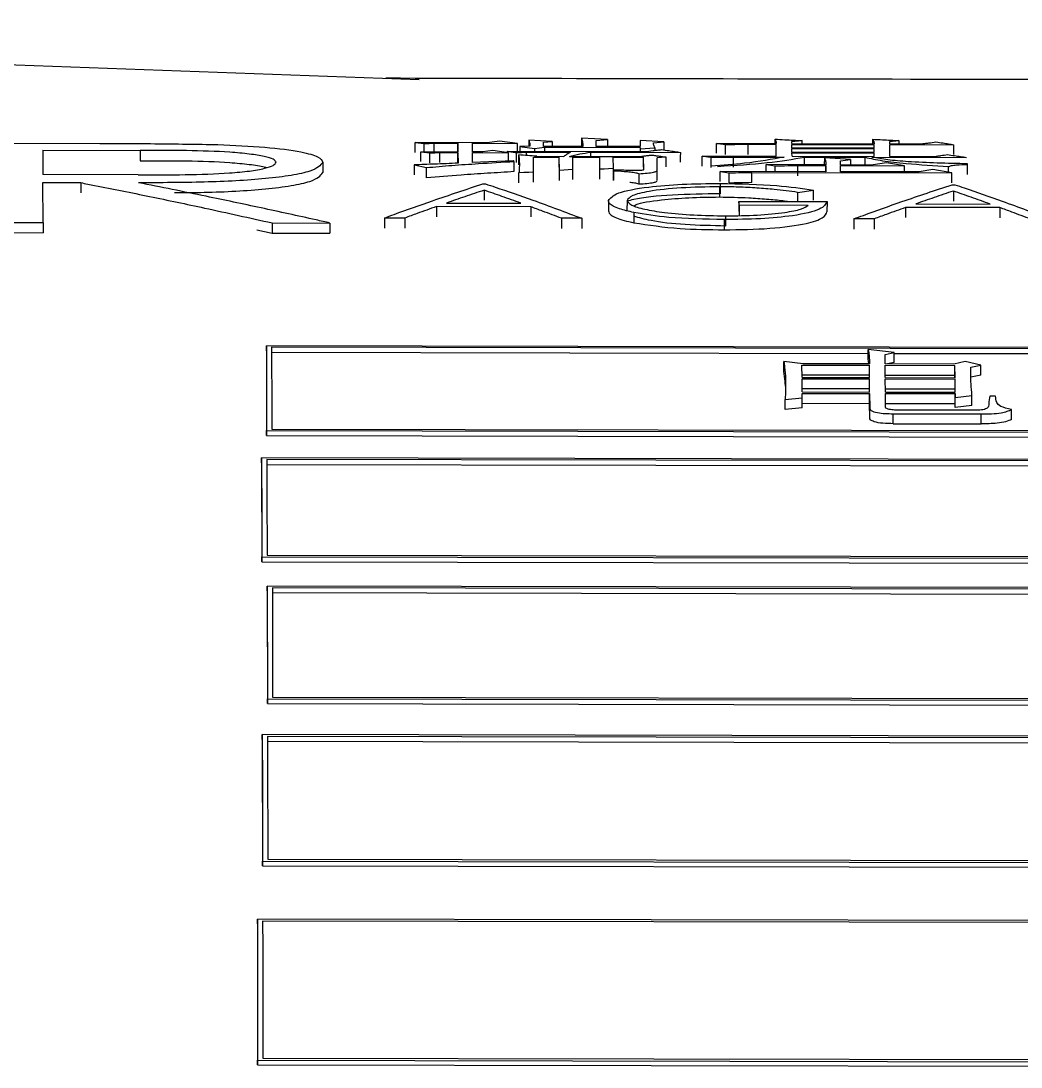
# Model space of a CAD drawing. Header units: millimetres. Extents: x 2462 to 4142, y 835 to 2023.
# Drawn here: x 2899.86 to 2909.48, y 1813.19 to 1823.25 of the extents above; entities that cross this region are included whole.
import ezdxf

# ---------------------------------------------------------------- set-up
doc = ezdxf.new("R2010")
doc.units = ezdxf.units.MM

msp = doc.modelspace()

# ---------------------------------------------------------------- linework, layer by layer
at = {"color": 7, "linetype": 'Continuous', "lineweight": 25}
for p, q in [((2888.374, 1823.248), (2903.689, 1822.685)), ((2899.617, 1822.072), (2900.618, 1822.07)), ((2903.649, 1822.08), (2903.735, 1822.069)), ((2904.341, 1822.078), (2903.649, 1822.08)), ((2903.649, 1821.985), (2903.649, 1822.08)), ((2903.833, 1822.073), (2904.06, 1822.072)), ((2903.833, 1821.991), (2903.833, 1822.073)), ((2904.06, 1822.072), (2904.061, 1821.99)), ((2904.2, 1822.072), (2904.633, 1822.071)), ((2904.201, 1821.99), (2904.2, 1822.072)), ((2904.46, 1822.093), (2904.341, 1822.078)), ((2904.633, 1822.071), (2904.46, 1822.093)), ((2904.968, 1822.089), (2904.741, 1822.103)), ((2904.741, 1822.103), (2904.741, 1822.046)), ((2904.882, 1822.084), (2904.968, 1822.089)), ((2904.882, 1822.042), (2904.882, 1822.084)), ((2904.968, 1822.089), (2904.968, 1822.042)), ((2905.498, 1822.108), (2905.249, 1822.122)), ((2905.249, 1822.122), (2905.249, 1822.041)), ((2905.39, 1822.099), (2905.498, 1822.108)), ((2905.391, 1822.041), (2905.39, 1822.099)), ((2905.812, 1822.1), (2905.813, 1822.04)), ((2906.039, 1822.087), (2905.812, 1822.1)), ((2905.812, 1822.1), (2905.812, 1822.04)), ((2905.942, 1822.077), (2906.039, 1822.087)), ((2907.11, 1822.069), (2907.11, 1822.112)), ((2907.273, 1822.069), (2907.272, 1822.088)), ((2907.37, 1822.069), (2907.37, 1822.098)), ((2908.051, 1822.067), (2908.051, 1822.111)), ((2908.214, 1822.067), (2908.213, 1822.089)), ((2908.3, 1822.098), (2908.3, 1822.067)), ((2900.067, 1822.005), (2901.004, 1822.004)), ((2900.067, 1822.005), (2900.069, 1821.772)), ((2901.004, 1822.004), (2901.004, 1821.905)), ((2903.704, 1821.991), (2903.79, 1821.979)), ((2903.704, 1821.991), (2904.061, 1821.99)), ((2903.704, 1821.896), (2903.704, 1821.991)), ((2903.735, 1821.991), (2903.735, 1822.069)), ((2903.79, 1821.884), (2903.79, 1821.979)), ((2903.887, 1821.888), (2903.888, 1821.983)), ((2903.888, 1821.983), (2904.061, 1821.983)), ((2904.061, 1821.983), (2904.062, 1821.881)), ((2904.299, 1821.99), (2904.201, 1821.99)), ((2904.201, 1821.983), (2904.548, 1821.982)), ((2904.202, 1821.887), (2904.201, 1821.983)), ((2904.396, 1822.002), (2904.299, 1821.99)), ((2904.548, 1821.982), (2904.396, 1822.002)), ((2904.537, 1821.995), (2905.856, 1821.992)), ((2904.537, 1821.984), (2904.537, 1821.995)), ((2904.547, 1821.902), (2904.548, 1821.982)), ((2904.752, 1822.046), (2904.655, 1822.041)), ((2904.655, 1822.041), (2904.655, 1821.995)), ((2904.655, 1822.041), (2904.796, 1822.023)), ((2904.72, 1821.954), (2904.721, 1821.988)), ((2904.721, 1821.988), (2905.142, 1821.987)), ((2904.796, 1822.023), (2904.893, 1822.035)), ((2904.796, 1822.023), (2904.796, 1821.994)), ((2905.261, 1822.041), (2904.882, 1822.042)), ((2904.893, 1822.035), (2904.893, 1821.994)), ((2904.893, 1822.035), (2905.813, 1822.033)), ((2905.337, 1821.986), (2906.203, 1821.985)), ((2905.337, 1821.946), (2905.337, 1821.986)), ((2905.813, 1822.04), (2905.391, 1822.041)), ((2905.813, 1822.033), (2905.813, 1821.993)), ((2905.813, 1822.033), (2905.813, 1822.019)), ((2905.813, 1822.019), (2905.953, 1822.027)), ((2905.813, 1822.019), (2905.813, 1821.993)), ((2905.953, 1822.027), (2905.953, 1822.004)), ((2906.548, 1822.07), (2907.121, 1822.069)), ((2906.548, 1821.976), (2906.548, 1822.07)), ((2906.634, 1821.965), (2906.634, 1822.059)), ((2906.851, 1822.063), (2907.121, 1822.062)), ((2906.851, 1821.964), (2906.851, 1822.063)), ((2907.122, 1821.947), (2907.121, 1822.062)), ((2907.121, 1821.968), (2907.121, 1822.062)), ((2907.273, 1822.069), (2908.062, 1822.067)), ((2907.273, 1822.062), (2908.062, 1822.061)), ((2907.273, 1822.029), (2907.273, 1822.062)), ((2907.273, 1822.029), (2908.063, 1822.028)), ((2907.273, 1822.022), (2908.063, 1822.021)), ((2907.273, 1821.988), (2907.273, 1822.022)), ((2907.273, 1821.988), (2908.063, 1821.987)), ((2907.273, 1821.981), (2908.063, 1821.98)), ((2907.274, 1821.947), (2907.273, 1821.981)), ((2908.063, 1822.028), (2908.062, 1822.061)), ((2908.062, 1822.028), (2908.062, 1822.061)), ((2908.063, 1821.987), (2908.063, 1822.021)), ((2908.063, 1821.987), (2908.063, 1822.021)), ((2908.063, 1821.945), (2908.063, 1821.98)), ((2908.063, 1821.945), (2908.063, 1821.98)), ((2908.214, 1822.067), (2908.517, 1822.066)), ((2908.214, 1822.06), (2908.83, 1822.059)), ((2908.215, 1821.945), (2908.214, 1822.06)), ((2902.76, 1821.889), (2902.76, 1821.79)), ((2904.592, 1821.904), (2904.202, 1821.887)), ((2904.602, 1821.898), (2904.592, 1821.904)), ((2904.602, 1821.803), (2904.602, 1821.898)), ((2904.645, 1821.865), (2904.645, 1821.96)), ((2904.786, 1821.94), (2905.035, 1821.939)), ((2904.787, 1821.796), (2904.786, 1821.94)), ((2904.818, 1821.947), (2905.078, 1821.946)), ((2905.036, 1821.81), (2905.035, 1821.939)), ((2905.035, 1821.844), (2905.035, 1821.939)), ((2905.132, 1821.946), (2905.813, 1821.945)), ((2905.165, 1821.939), (2905.424, 1821.938)), ((2905.166, 1821.819), (2905.165, 1821.939)), ((2905.425, 1821.822), (2905.424, 1821.938)), ((2905.424, 1821.843), (2905.424, 1821.938)), ((2905.554, 1821.938), (2905.846, 1821.938)), ((2905.555, 1821.829), (2905.554, 1821.938)), ((2905.847, 1821.818), (2905.846, 1821.938)), ((2905.846, 1821.842), (2905.846, 1821.938)), ((2905.977, 1821.813), (2905.976, 1821.933)), ((2906.408, 1821.948), (2907.122, 1821.947)), ((2906.408, 1821.853), (2906.408, 1821.948)), ((2906.495, 1821.841), (2906.495, 1821.936)), ((2906.711, 1821.94), (2907.198, 1821.939)), ((2906.711, 1821.842), (2906.711, 1821.94)), ((2907.274, 1821.947), (2908.063, 1821.945)), ((2907.393, 1821.866), (2907.393, 1821.939)), ((2907.393, 1821.939), (2907.977, 1821.938)), ((2907.587, 1821.866), (2907.588, 1821.931)), ((2907.837, 1821.916), (2907.588, 1821.931)), ((2907.739, 1821.904), (2907.837, 1821.916)), ((2907.74, 1821.865), (2907.739, 1821.904)), ((2907.837, 1821.916), (2907.836, 1821.865)), ((2907.977, 1821.865), (2907.977, 1821.938)), ((2908.042, 1821.938), (2908.951, 1821.936)), ((2908.183, 1821.884), (2908.053, 1821.865)), ((2908.356, 1821.856), (2908.183, 1821.884)), ((2908.215, 1821.945), (2908.637, 1821.944)), ((2908.962, 1821.869), (2908.962, 1821.875)), ((2900.984, 1821.769), (2900.069, 1821.772)), ((2903.64, 1821.865), (2903.64, 1821.77)), ((2903.64, 1821.865), (2903.759, 1821.839)), ((2903.759, 1821.74), (2903.759, 1821.839)), ((2904.646, 1821.691), (2904.647, 1821.787)), ((2905.036, 1821.714), (2905.036, 1821.81)), ((2905.425, 1821.726), (2905.425, 1821.822)), ((2905.555, 1821.815), (2905.555, 1821.809)), ((2905.555, 1821.815), (2905.555, 1821.719)), ((2905.555, 1821.713), (2905.555, 1821.809)), ((2905.804, 1821.684), (2905.804, 1821.78)), ((2905.977, 1821.717), (2905.977, 1821.813)), ((2906.583, 1821.705), (2906.583, 1821.801)), ((2906.583, 1821.801), (2906.669, 1821.788)), ((2907.6, 1821.799), (2906.583, 1821.801)), ((2906.669, 1821.692), (2906.669, 1821.788)), ((2906.886, 1821.694), (2906.886, 1821.792)), ((2906.886, 1821.792), (2908.811, 1821.789)), ((2907.026, 1821.867), (2907.112, 1821.854)), ((2907.599, 1821.866), (2907.026, 1821.867)), ((2907.026, 1821.8), (2907.026, 1821.867)), ((2907.112, 1821.8), (2907.112, 1821.854)), ((2907.328, 1821.76), (2907.329, 1821.858)), ((2907.329, 1821.858), (2907.599, 1821.858)), ((2907.599, 1821.858), (2907.6, 1821.799)), ((2907.599, 1821.799), (2907.599, 1821.858)), ((2907.74, 1821.865), (2908.053, 1821.865)), ((2907.74, 1821.858), (2908.356, 1821.856)), ((2907.74, 1821.799), (2907.74, 1821.858)), ((2908.497, 1821.797), (2907.74, 1821.799)), ((2908.356, 1821.797), (2908.356, 1821.856)), ((2908.627, 1821.819), (2908.497, 1821.797)), ((2908.811, 1821.789), (2908.627, 1821.819)), ((2908.962, 1821.773), (2908.962, 1821.869)), ((2900.07, 1821.695), (2900.434, 1821.694)), ((2900.072, 1821.311), (2900.07, 1821.695)), ((2900.434, 1821.694), (2900.434, 1821.597)), ((2904.301, 1821.682), (2904.326, 1821.682)), ((2906.581, 1821.686), (2906.581, 1821.588)), ((2908.813, 1821.674), (2908.839, 1821.674)), ((2904.312, 1821.621), (2904.312, 1821.524)), ((2906.576, 1821.654), (2906.575, 1821.556)), ((2907.327, 1821.6), (2907.481, 1821.623)), ((2907.48, 1821.526), (2907.481, 1821.623)), ((2908.825, 1821.613), (2908.825, 1821.516)), ((2903.951, 1821.498), (2904.665, 1821.497)), ((2905.507, 1821.521), (2905.507, 1821.422)), ((2905.687, 1821.522), (2905.686, 1821.423)), ((2906.764, 1821.48), (2906.763, 1821.514)), ((2906.763, 1821.514), (2907.61, 1821.512)), ((2906.763, 1821.514), (2906.763, 1821.416)), ((2906.764, 1821.48), (2907.43, 1821.479)), ((2906.764, 1821.48), (2906.764, 1821.382)), ((2907.61, 1821.512), (2907.609, 1821.415)), ((2908.464, 1821.49), (2909.178, 1821.488)), ((2903.854, 1821.464), (2903.853, 1821.366)), ((2904.76, 1821.462), (2903.854, 1821.464)), ((2905.753, 1821.407), (2905.753, 1821.309)), ((2906.635, 1821.375), (2906.635, 1821.277)), ((2908.366, 1821.455), (2908.366, 1821.358)), ((2909.273, 1821.454), (2908.366, 1821.455)), ((2899.624, 1821.312), (2900.072, 1821.311)), ((2902.274, 1821.307), (2902.274, 1821.209)), ((2902.274, 1821.307), (2902.829, 1821.306)), ((2903.55, 1821.354), (2903.354, 1821.354)), ((2903.354, 1821.354), (2903.354, 1821.256)), ((2905.057, 1821.351), (2905.057, 1821.253)), ((2905.252, 1821.351), (2905.057, 1821.351)), ((2906.62, 1821.339), (2906.62, 1821.241)), ((2908.063, 1821.346), (2907.867, 1821.346)), ((2907.867, 1821.346), (2907.867, 1821.248)), ((2899.623, 1821.214), (2900.072, 1821.213)), ((2902.127, 1821.241), (2902.274, 1821.209)), ((2902.274, 1821.209), (2902.829, 1821.208)), ((2924.201, 1820.083), (2902.218, 1820.124)), ((2902.218, 1820.075), (2902.221, 1819.263)), ((2924.151, 1820.071), (2902.268, 1820.112)), ((2902.268, 1820.064), (2908.007, 1820.053)), ((2908.256, 1820.061), (2908.007, 1820.089)), ((2908.169, 1820.043), (2908.256, 1820.061)), ((2907.38, 1819.952), (2907.196, 1819.976)), ((2908.17, 1819.951), (2908.169, 1820.043)), ((2908.255, 1819.964), (2908.191, 1819.951)), ((2908.256, 1820.053), (2911.284, 1820.047)), ((2908.938, 1819.976), (2908.829, 1819.95)), ((2909.089, 1819.939), (2908.938, 1819.976)), ((2907.369, 1819.939), (2908.018, 1819.938)), ((2907.37, 1819.822), (2907.369, 1819.939)), ((2908.018, 1819.951), (2907.38, 1819.952)), ((2908.019, 1819.82), (2908.018, 1819.938)), ((2908.829, 1819.95), (2908.17, 1819.951)), ((2908.17, 1819.938), (2908.84, 1819.936)), ((2908.17, 1819.82), (2908.17, 1819.938)), ((2908.841, 1819.819), (2908.84, 1819.936)), ((2908.992, 1819.92), (2909.089, 1819.939)), ((2908.018, 1819.842), (2907.37, 1819.843)), ((2907.37, 1819.822), (2908.019, 1819.82)), ((2907.37, 1819.808), (2908.019, 1819.807)), ((2907.37, 1819.682), (2907.37, 1819.808)), ((2908.018, 1819.82), (2908.018, 1819.842)), ((2908.019, 1819.681), (2908.019, 1819.807)), ((2908.84, 1819.84), (2908.17, 1819.841)), ((2908.17, 1819.82), (2908.841, 1819.819)), ((2908.17, 1819.807), (2908.841, 1819.805)), ((2908.171, 1819.681), (2908.17, 1819.807)), ((2908.84, 1819.819), (2908.84, 1819.84)), ((2908.841, 1819.68), (2908.841, 1819.805)), ((2909.089, 1819.842), (2908.992, 1819.824)), ((2908.019, 1819.711), (2907.37, 1819.712)), ((2907.37, 1819.682), (2908.019, 1819.681)), ((2907.37, 1819.668), (2908.019, 1819.667)), ((2907.37, 1819.627), (2907.37, 1819.668)), ((2908.019, 1819.681), (2908.019, 1819.711)), ((2908.019, 1819.667), (2908.02, 1819.53)), ((2908.841, 1819.709), (2908.17, 1819.71)), ((2908.171, 1819.681), (2908.841, 1819.68)), ((2908.171, 1819.667), (2908.841, 1819.666)), ((2908.171, 1819.538), (2908.171, 1819.667)), ((2908.841, 1819.68), (2908.841, 1819.709)), ((2908.841, 1819.666), (2908.842, 1819.63)), ((2907.208, 1819.608), (2907.37, 1819.627)), ((2907.208, 1819.512), (2907.208, 1819.608)), ((2907.37, 1819.573), (2908.019, 1819.571)), ((2908.02, 1819.434), (2908.019, 1819.571)), ((2908.171, 1819.571), (2908.841, 1819.57)), ((2908.841, 1819.534), (2908.842, 1819.63)), ((2908.841, 1819.534), (2908.841, 1819.57)), ((2908.842, 1819.63), (2909.004, 1819.649)), ((2909.231, 1819.643), (2909.177, 1819.643)), ((2907.37, 1819.531), (2907.208, 1819.512)), ((2908.02, 1819.434), (2908.02, 1819.53)), ((2908.247, 1819.473), (2909.091, 1819.471)), ((2908.247, 1819.377), (2908.247, 1819.473)), ((2909.048, 1819.506), (2908.301, 1819.507)), ((2909.004, 1819.553), (2908.841, 1819.534)), ((2909.091, 1819.376), (2909.091, 1819.471)), ((2909.383, 1819.418), (2909.383, 1819.514)), ((2908.247, 1819.377), (2909.091, 1819.376)), ((2902.221, 1819.263), (2902.221, 1819.311)), ((2902.221, 1819.311), (2924.204, 1819.27)), ((2902.221, 1819.263), (2924.204, 1819.222)), ((2902.271, 1819.324), (2924.154, 1819.284)), ((2924.155, 1819.007), (2902.172, 1819.048)), ((2902.172, 1819), (2902.175, 1818.05)), ((2924.105, 1818.993), (2902.222, 1819.034)), ((2902.222, 1818.986), (2924.105, 1818.946)), ((2902.175, 1818.051), (2902.175, 1818.097)), ((2902.175, 1818.097), (2924.158, 1818.056)), ((2902.175, 1818.05), (2924.158, 1818.009)), ((2902.225, 1818.113), (2924.108, 1818.072)), ((2902.226, 1817.769), (2902.226, 1817.816)), ((2924.209, 1817.775), (2902.226, 1817.816)), ((2902.226, 1817.769), (2902.228, 1816.686)), ((2924.159, 1817.759), (2902.276, 1817.8)), ((2902.276, 1817.753), (2924.159, 1817.712)), ((2902.278, 1816.75), (2924.161, 1816.709)), ((2902.228, 1816.686), (2902.228, 1816.732)), ((2902.228, 1816.732), (2924.211, 1816.691)), ((2902.228, 1816.686), (2924.211, 1816.645)), ((2924.162, 1816.348), (2902.179, 1816.389)), ((2902.179, 1816.343), (2902.181, 1815.128)), ((2924.112, 1816.33), (2902.229, 1816.371)), ((2902.229, 1816.325), (2924.112, 1816.284)), ((2902.181, 1815.128), (2902.182, 1815.173)), ((2902.182, 1815.173), (2924.164, 1815.132)), ((2902.231, 1815.192), (2924.114, 1815.152)), ((2902.181, 1815.128), (2924.164, 1815.087)), ((2914.115, 1814.593), (2902.132, 1814.616)), ((2902.132, 1814.571), (2902.134, 1813.215)), ((2914.065, 1814.573), (2902.182, 1814.595)), ((2902.134, 1813.215), (2902.134, 1813.258)), ((2902.134, 1813.258), (2914.117, 1813.236)), ((2902.184, 1813.28), (2914.067, 1813.258)), ((2902.134, 1813.215), (2914.117, 1813.193))]:
    msp.add_line(p, q, dxfattribs=at)
at = {"color": 7, "linetype": 'Continuous', "lineweight": 25, "flags": 128}
for points in [[(2903.735, 1822.069), (2903.784, 1822.071), (2903.833, 1822.073)], [(2904.06, 1821.99), (2904.06, 1822.029), (2904.06, 1822.072)], [(2904.633, 1821.995), (2904.633, 1822.027), (2904.633, 1822.071)], [(2905.498, 1822.108), (2905.498, 1822.053), (2905.498, 1822.041)], [(2906.039, 1822.087), (2906.039, 1822.032), (2906.039, 1822.009)], [(2903.79, 1821.979), (2903.839, 1821.981), (2903.888, 1821.983)], [(2904.061, 1821.888), (2904.061, 1821.939), (2904.061, 1821.983)], [(2904.623, 1821.983), (2904.672, 1821.985), (2904.721, 1821.988)], [(2904.623, 1821.888), (2904.623, 1821.94), (2904.623, 1821.983)], [(2906.202, 1821.89), (2906.202, 1821.941), (2906.203, 1821.985)], [(2908.83, 1821.965), (2908.83, 1822.016), (2908.83, 1822.059)], [(2906.062, 1821.94), (2906.041, 1821.938), (2906.019, 1821.937), (2905.997, 1821.935), (2905.976, 1821.933)], [(2906.062, 1821.845), (2906.062, 1821.897), (2906.062, 1821.94)], [(2904.787, 1821.796), (2904.741, 1821.793), (2904.694, 1821.79), (2904.647, 1821.787)], [(2904.787, 1821.7), (2904.787, 1821.753), (2904.787, 1821.796)], [(2905.166, 1821.819), (2905.12, 1821.816), (2905.078, 1821.813), (2905.036, 1821.81)], [(2905.165, 1821.723), (2905.166, 1821.776), (2905.166, 1821.819)], [(2905.555, 1821.829), (2905.508, 1821.827), (2905.467, 1821.824), (2905.425, 1821.822)], [(2905.555, 1821.733), (2905.555, 1821.786), (2905.555, 1821.829)], [(2908.778, 1821.794), (2908.778, 1821.804), (2908.778, 1821.848)], [(2908.811, 1821.693), (2908.811, 1821.745), (2908.811, 1821.789)], [(2907.327, 1821.6), (2907.327, 1821.551), (2907.327, 1821.513)], [(2904.76, 1821.462), (2904.76, 1821.407), (2904.76, 1821.364)], [(2909.273, 1821.454), (2909.273, 1821.399), (2909.273, 1821.355)], [(2900.072, 1821.311), (2900.072, 1821.256), (2900.072, 1821.213)], [(2902.829, 1821.306), (2902.829, 1821.251), (2902.829, 1821.208)], [(2903.55, 1821.354), (2903.55, 1821.299), (2903.55, 1821.256)], [(2905.252, 1821.351), (2905.252, 1821.296), (2905.252, 1821.253)], [(2908.063, 1821.346), (2908.063, 1821.291), (2908.063, 1821.248)], [(2902.218, 1820.076), (2902.218, 1820.103), (2902.218, 1820.124)], [(2908.007, 1819.993), (2908.007, 1820.047), (2908.007, 1820.089)], [(2908.255, 1819.964), (2908.256, 1820.018), (2908.256, 1820.061)], [(2907.196, 1819.88), (2907.196, 1819.934), (2907.196, 1819.976)], [(2908.018, 1819.842), (2908.018, 1819.896), (2908.018, 1819.938)], [(2908.84, 1819.84), (2908.84, 1819.894), (2908.84, 1819.936)], [(2909.089, 1819.842), (2909.089, 1819.896), (2909.089, 1819.939)], [(2908.019, 1819.711), (2908.019, 1819.765), (2908.019, 1819.807)], [(2908.841, 1819.709), (2908.841, 1819.763), (2908.841, 1819.805)], [(2908.019, 1819.571), (2908.019, 1819.625), (2908.019, 1819.667)], [(2908.841, 1819.57), (2908.841, 1819.623), (2908.841, 1819.666)], [(2907.37, 1819.531), (2907.37, 1819.585), (2907.37, 1819.627)], [(2909.004, 1819.553), (2909.004, 1819.607), (2909.004, 1819.649)], [(2902.172, 1819), (2902.172, 1819.027), (2902.172, 1819.048)], [(2902.179, 1816.343), (2902.179, 1816.369), (2902.179, 1816.389)], [(2902.132, 1814.571), (2902.132, 1814.596), (2902.132, 1814.616)]]:
    msp.add_lwpolyline(points, dxfattribs=at)
at = {"color": 7, "linetype": 'Continuous', "lineweight": 25}
for points, knots in [([(2925.387, 1822.657), (2923.346, 1822.66), (2917.518, 1822.671), (2910.167, 1822.683), (2904.87, 1822.694), (2903.366, 1822.697)], [0, 0, 0, 0, 0.278431, 0.79507, 1, 1, 1, 1]), ([(2904.741, 1822.103), (2904.743, 1822.098), (2904.747, 1822.087), (2904.752, 1822.068), (2904.752, 1822.055), (2904.752, 1822.046)], [0, 0, 0, 0, 0.284728, 0.569467, 1, 1, 1, 1]), ([(2905.249, 1822.122), (2905.253, 1822.107), (2905.259, 1822.086), (2905.261, 1822.059), (2905.261, 1822.047), (2905.261, 1822.041)], [0, 0, 0, 0, 0.563227, 0.781607, 1, 1, 1, 1]), ([(2905.953, 1822.027), (2905.951, 1822.034), (2905.946, 1822.045), (2905.942, 1822.061), (2905.942, 1822.072), (2905.942, 1822.077)], [0, 0, 0, 0, 0.370983, 0.685388, 1, 1, 1, 1]), ([(2907.11, 1822.112), (2907.112, 1822.107), (2907.116, 1822.098), (2907.12, 1822.084), (2907.121, 1822.074), (2907.121, 1822.069)], [0, 0, 0, 0, 0.319584, 0.659717, 1, 1, 1, 1]), ([(2907.11, 1822.112), (2907.141, 1822.11), (2907.2, 1822.107), (2907.287, 1822.102), (2907.342, 1822.1), (2907.37, 1822.098)], [0, 0, 0, 0, 0.360405, 0.680202, 1, 1, 1, 1]), ([(2907.37, 1822.098), (2907.357, 1822.097), (2907.334, 1822.094), (2907.302, 1822.091), (2907.282, 1822.089), (2907.272, 1822.088)], [0, 0, 0, 0, 0.400148, 0.700074, 1, 1, 1, 1]), ([(2908.051, 1822.111), (2908.053, 1822.107), (2908.058, 1822.097), (2908.061, 1822.083), (2908.062, 1822.072), (2908.062, 1822.067)], [0, 0, 0, 0, 0.314478, 0.657155, 1, 1, 1, 1]), ([(2908.051, 1822.111), (2908.082, 1822.11), (2908.139, 1822.106), (2908.222, 1822.102), (2908.274, 1822.099), (2908.3, 1822.098)], [0, 0, 0, 0, 0.374011, 0.687006, 1, 1, 1, 1]), ([(2908.3, 1822.098), (2908.293, 1822.097), (2908.278, 1822.095), (2908.257, 1822.093), (2908.235, 1822.091), (2908.221, 1822.089), (2908.213, 1822.089)], [0, 0, 0, 0, 0.25, 0.5, 0.75, 1, 1, 1, 1]), ([(2908.517, 1822.066), (2908.528, 1822.068), (2908.552, 1822.071), (2908.599, 1822.077), (2908.634, 1822.082), (2908.657, 1822.085)], [0, 0, 0, 0, 0.25461, 0.509219, 1, 1, 1, 1]), ([(2908.657, 1822.085), (2908.68, 1822.082), (2908.72, 1822.076), (2908.778, 1822.067), (2908.813, 1822.062), (2908.83, 1822.059)], [0, 0, 0, 0, 0.393554, 0.696777, 1, 1, 1, 1]), ([(2900.618, 1822.07), (2900.677, 1822.07), (2900.853, 1822.07), (2901.232, 1822.069), (2901.55, 1822.063), (2901.751, 1822.06)], [0, 0, 0, 0, 0.155322, 0.465997, 1, 1, 1, 1]), ([(2902.311, 1821.89), (2902.306, 1821.9), (2902.296, 1821.919), (2902.2, 1821.947), (2902.059, 1821.97), (2901.68, 1822.004), (2901.304, 1822.004), (2901.004, 1822.004)], [0, 0, 0, 0, 0.1127199, 0.2273232, 0.3542171, 0.4847985, 1, 1, 1, 1]), ([(2901.751, 1822.06), (2901.907, 1822.053), (2902.214, 1822.039), (2902.548, 1821.996), (2902.734, 1821.943), (2902.752, 1821.907), (2902.76, 1821.889)], [0, 0, 0, 0, 0.291809, 0.574032, 0.788676, 1, 1, 1, 1]), ([(2904.537, 1821.995), (2904.551, 1821.993), (2904.58, 1821.989), (2904.609, 1821.985), (2904.623, 1821.983)], [0, 0, 0, 0, 0.5, 1, 1, 1, 1]), ([(2905.142, 1821.987), (2905.132, 1821.98), (2905.11, 1821.967), (2905.089, 1821.953), (2905.078, 1821.946)], [0, 0, 0, 0, 0.5, 1, 1, 1, 1]), ([(2905.132, 1821.946), (2905.163, 1821.955), (2905.22, 1821.969), (2905.301, 1821.981), (2905.337, 1821.986)], [0, 0, 0, 0, 0.556261, 1, 1, 1, 1]), ([(2905.856, 1821.992), (2905.883, 1821.996), (2905.924, 1822.001), (2905.978, 1822.007), (2906.005, 1822.01), (2906.018, 1822.012)], [0, 0, 0, 0, 0.5, 0.75, 1, 1, 1, 1]), ([(2906.018, 1822.012), (2906.042, 1822.009), (2906.084, 1822.002), (2906.146, 1821.993), (2906.184, 1821.988), (2906.203, 1821.985)], [0, 0, 0, 0, 0.382288, 0.691144, 1, 1, 1, 1]), ([(2906.634, 1822.059), (2906.622, 1822.061), (2906.601, 1822.063), (2906.573, 1822.067), (2906.556, 1822.069), (2906.548, 1822.07)], [0, 0, 0, 0, 0.428361, 0.71418, 1, 1, 1, 1]), ([(2906.634, 1822.059), (2906.674, 1822.06), (2906.745, 1822.063), (2906.818, 1822.063), (2906.851, 1822.063)], [0, 0, 0, 0, 0.558835, 1, 1, 1, 1]), ([(2900.984, 1821.769), (2901.289, 1821.769), (2901.672, 1821.768), (2902.061, 1821.804), (2902.204, 1821.83), (2902.296, 1821.859), (2902.306, 1821.88), (2902.311, 1821.89)], [0, 0, 0, 0, 0.51513, 0.645771, 0.772701, 0.88717, 1, 1, 1, 1]), ([(2902.76, 1821.889), (2902.738, 1821.86), (2902.703, 1821.814), (2902.465, 1821.762), (2902.135, 1821.72), (2901.619, 1821.695), (2901.2, 1821.693), (2900.989, 1821.693)], [0, 0, 0, 0, 0.226303, 0.352527, 0.482339, 0.739087, 1, 1, 1, 1]), ([(2901.004, 1821.905), (2901.305, 1821.905), (2901.683, 1821.906), (2902.056, 1821.871), (2902.176, 1821.854), (2902.214, 1821.841), (2902.221, 1821.839)], [0, 0, 0, 0, 0.64047, 0.802747, 0.960385, 1, 1, 1, 1]), ([(2904.062, 1821.881), (2904.024, 1821.88), (2903.949, 1821.876), (2903.809, 1821.871), (2903.705, 1821.867), (2903.64, 1821.865)], [0, 0, 0, 0, 0.270954, 0.541932, 1, 1, 1, 1]), ([(2903.759, 1821.839), (2903.839, 1821.846), (2904, 1821.861), (2904.286, 1821.879), (2904.487, 1821.891), (2904.602, 1821.898)], [0, 0, 0, 0, 0.300714, 0.59903, 1, 1, 1, 1]), ([(2904.645, 1821.96), (2904.646, 1821.95), (2904.65, 1821.917), (2904.653, 1821.86), (2904.649, 1821.811), (2904.647, 1821.787)], [0, 0, 0, 0, 0.183884, 0.591879, 1, 1, 1, 1]), ([(2904.818, 1821.947), (2904.789, 1821.949), (2904.732, 1821.954), (2904.674, 1821.958), (2904.645, 1821.96)], [0, 0, 0, 0, 0.5, 1, 1, 1, 1]), ([(2905.813, 1821.945), (2905.826, 1821.947), (2905.85, 1821.95), (2905.886, 1821.955), (2905.91, 1821.958), (2905.922, 1821.959)], [0, 0, 0, 0, 0.3426926, 0.6713463, 1, 1, 1, 1]), ([(2905.922, 1821.959), (2905.934, 1821.958), (2905.959, 1821.954), (2906.006, 1821.948), (2906.04, 1821.943), (2906.062, 1821.94)], [0, 0, 0, 0, 0.2636067, 0.5272133, 1, 1, 1, 1]), ([(2906.495, 1821.936), (2906.483, 1821.938), (2906.462, 1821.941), (2906.433, 1821.945), (2906.417, 1821.947), (2906.408, 1821.948)], [0, 0, 0, 0, 0.428361, 0.71418, 1, 1, 1, 1]), ([(2906.495, 1821.936), (2906.535, 1821.938), (2906.606, 1821.94), (2906.679, 1821.94), (2906.711, 1821.94)], [0, 0, 0, 0, 0.558835, 1, 1, 1, 1]), ([(2907.198, 1821.939), (2907.081, 1821.918), (2906.885, 1821.881), (2906.606, 1821.861), (2906.495, 1821.853)], [0, 0, 0, 0, 0.602165, 1, 1, 1, 1]), ([(2906.557, 1821.85), (2906.725, 1821.861), (2907.05, 1821.88), (2907.281, 1821.92), (2907.393, 1821.939)], [0, 0, 0, 0, 0.513657, 1, 1, 1, 1]), ([(2907.588, 1821.931), (2907.591, 1821.921), (2907.596, 1821.905), (2907.598, 1821.882), (2907.599, 1821.871), (2907.599, 1821.866)], [0, 0, 0, 0, 0.4948491, 0.7474119, 1, 1, 1, 1]), ([(2907.977, 1821.938), (2908.029, 1821.926), (2908.134, 1821.903), (2908.416, 1821.873), (2908.64, 1821.858), (2908.778, 1821.848)], [0, 0, 0, 0, 0.271719, 0.55196, 1, 1, 1, 1]), ([(2908.962, 1821.875), (2908.765, 1821.879), (2908.494, 1821.885), (2908.189, 1821.912), (2908.091, 1821.929), (2908.042, 1821.938)], [0, 0, 0, 0, 0.568218, 0.786772, 1, 1, 1, 1]), ([(2908.637, 1821.944), (2908.648, 1821.946), (2908.671, 1821.949), (2908.714, 1821.956), (2908.746, 1821.961), (2908.766, 1821.964)], [0, 0, 0, 0, 0.264853, 0.529706, 1, 1, 1, 1]), ([(2908.766, 1821.964), (2908.79, 1821.961), (2908.832, 1821.954), (2908.894, 1821.945), (2908.932, 1821.939), (2908.951, 1821.936)], [0, 0, 0, 0, 0.382288, 0.691144, 1, 1, 1, 1]), ([(2901.334, 1821.598), (2901.429, 1821.599), (2901.732, 1821.6), (2902.134, 1821.622), (2902.464, 1821.664), (2902.703, 1821.716), (2902.737, 1821.761), (2902.76, 1821.79)], [0, 0, 0, 0, 0.138201, 0.437734, 0.589124, 0.736275, 1, 1, 1, 1]), ([(2904.602, 1821.8), (2904.516, 1821.794), (2904.345, 1821.784), (2904.058, 1821.766), (2903.868, 1821.75), (2903.759, 1821.74)], [0, 0, 0, 0, 0.298424, 0.596867, 1, 1, 1, 1]), ([(2905.847, 1821.818), (2905.846, 1821.817), (2905.844, 1821.815), (2905.834, 1821.813), (2905.819, 1821.811), (2905.779, 1821.809), (2905.688, 1821.812), (2905.608, 1821.814), (2905.555, 1821.815)], [0, 0, 0, 0, 0.049797, 0.100838, 0.163849, 0.229314, 0.492568, 1, 1, 1, 1]), ([(2905.555, 1821.809), (2905.59, 1821.807), (2905.648, 1821.804), (2905.72, 1821.797), (2905.773, 1821.79), (2905.794, 1821.783), (2905.804, 1821.78)], [0, 0, 0, 0, 0.34869, 0.570906, 0.788288, 1, 1, 1, 1]), ([(2905.804, 1821.78), (2905.856, 1821.784), (2905.926, 1821.789), (2905.974, 1821.803), (2905.976, 1821.81), (2905.977, 1821.813)], [0, 0, 0, 0, 0.572838, 0.788051, 1, 1, 1, 1]), ([(2906.669, 1821.788), (2906.709, 1821.789), (2906.78, 1821.792), (2906.853, 1821.792), (2906.886, 1821.792)], [0, 0, 0, 0, 0.558835, 1, 1, 1, 1]), ([(2907.112, 1821.854), (2907.152, 1821.856), (2907.223, 1821.858), (2907.296, 1821.858), (2907.329, 1821.858)], [0, 0, 0, 0, 0.558835, 1, 1, 1, 1]), ([(2908.778, 1821.848), (2908.786, 1821.851), (2908.802, 1821.858), (2908.866, 1821.866), (2908.925, 1821.868), (2908.962, 1821.869)], [0, 0, 0, 0, 0.268716, 0.546829, 1, 1, 1, 1]), ([(2900.434, 1821.694), (2900.478, 1821.685), (2900.699, 1821.642), (2901.096, 1821.562), (2901.665, 1821.442), (2902.057, 1821.355), (2902.274, 1821.307)], [0, 0, 0, 0, 0.0719006, 0.3595044, 0.6471081, 1, 1, 1, 1]), ([(2902.829, 1821.306), (2902.785, 1821.316), (2902.564, 1821.365), (2902.167, 1821.452), (2901.598, 1821.572), (2901.205, 1821.65), (2900.989, 1821.693)], [0, 0, 0, 0, 0.071901, 0.359505, 0.647109, 1, 1, 1, 1]), ([(2903.354, 1821.354), (2903.385, 1821.366), (2903.54, 1821.423), (2903.774, 1821.506), (2904.059, 1821.603), (2904.22, 1821.656), (2904.301, 1821.682)], [0, 0, 0, 0, 0.0978573, 0.4892893, 0.744641, 1, 1, 1, 1]), ([(2904.326, 1821.682), (2904.357, 1821.672), (2904.509, 1821.621), (2904.739, 1821.541), (2905.017, 1821.44), (2905.173, 1821.38), (2905.252, 1821.351)], [0, 0, 0, 0, 0.0984235, 0.4921203, 0.7460566, 1, 1, 1, 1]), ([(2905.507, 1821.521), (2905.527, 1821.546), (2905.568, 1821.599), (2905.86, 1821.653), (2906.215, 1821.682), (2906.458, 1821.685), (2906.581, 1821.686)], [0, 0, 0, 0, 0.2666957, 0.542872, 0.7691791, 1, 1, 1, 1]), ([(2905.712, 1821.699), (2905.715, 1821.699), (2905.737, 1821.697), (2905.772, 1821.691), (2905.793, 1821.685), (2905.804, 1821.681)], [0, 0, 0, 0, 0.057194, 0.534908, 1, 1, 1, 1]), ([(2905.804, 1821.681), (2905.855, 1821.685), (2905.926, 1821.69), (2905.973, 1821.704), (2905.976, 1821.711), (2905.977, 1821.714)], [0, 0, 0, 0, 0.573022, 0.78817, 1, 1, 1, 1]), ([(2906.581, 1821.686), (2906.771, 1821.682), (2907.105, 1821.676), (2907.367, 1821.639), (2907.481, 1821.623)], [0, 0, 0, 0, 0.565607, 1, 1, 1, 1]), ([(2906.886, 1821.694), (2906.844, 1821.693), (2906.771, 1821.693), (2906.7, 1821.69), (2906.669, 1821.689)], [0, 0, 0, 0, 0.561086, 1, 1, 1, 1]), ([(2907.867, 1821.346), (2907.898, 1821.357), (2908.052, 1821.414), (2908.287, 1821.497), (2908.572, 1821.595), (2908.733, 1821.648), (2908.813, 1821.674)], [0, 0, 0, 0, 0.097857, 0.48929, 0.744641, 1, 1, 1, 1]), ([(2908.839, 1821.674), (2908.869, 1821.664), (2909.021, 1821.613), (2909.251, 1821.532), (2909.53, 1821.431), (2909.686, 1821.372), (2909.765, 1821.342)], [0, 0, 0, 0, 0.098424, 0.492121, 0.746057, 1, 1, 1, 1]), ([(2904.312, 1821.621), (2904.281, 1821.611), (2904.219, 1821.59), (2904.099, 1821.55), (2904.009, 1821.518), (2903.951, 1821.498)], [0, 0, 0, 0, 0.2562, 0.512399, 1, 1, 1, 1]), ([(2904.665, 1821.497), (2904.635, 1821.508), (2904.574, 1821.529), (2904.457, 1821.571), (2904.369, 1821.602), (2904.312, 1821.621)], [0, 0, 0, 0, 0.2576544, 0.5153087, 1, 1, 1, 1]), ([(2906.581, 1821.588), (2906.427, 1821.585), (2906.123, 1821.58), (2905.803, 1821.549), (2905.707, 1821.52), (2905.686, 1821.514)], [0, 0, 0, 0, 0.448895, 0.883632, 1, 1, 1, 1]), ([(2906.576, 1821.654), (2906.45, 1821.652), (2906.201, 1821.648), (2905.906, 1821.616), (2905.721, 1821.571), (2905.698, 1821.538), (2905.687, 1821.522)], [0, 0, 0, 0, 0.29177, 0.575659, 0.790646, 1, 1, 1, 1]), ([(2907.327, 1821.6), (2907.254, 1821.611), (2907.134, 1821.627), (2906.937, 1821.643), (2906.76, 1821.652), (2906.637, 1821.654), (2906.576, 1821.654)], [0, 0, 0, 0, 0.333819, 0.5539, 0.776247, 1, 1, 1, 1]), ([(2908.825, 1821.613), (2908.794, 1821.603), (2908.732, 1821.582), (2908.612, 1821.541), (2908.522, 1821.51), (2908.464, 1821.49)], [0, 0, 0, 0, 0.2562, 0.5124, 1, 1, 1, 1]), ([(2909.178, 1821.488), (2909.148, 1821.499), (2909.087, 1821.521), (2908.969, 1821.563), (2908.882, 1821.593), (2908.825, 1821.613)], [0, 0, 0, 0, 0.257655, 0.515309, 1, 1, 1, 1]), ([(2905.753, 1821.407), (2905.703, 1821.418), (2905.622, 1821.437), (2905.551, 1821.467), (2905.513, 1821.494), (2905.509, 1821.512), (2905.507, 1821.521)], [0, 0, 0, 0, 0.34549, 0.565421, 0.78323, 1, 1, 1, 1]), ([(2905.687, 1821.522), (2905.696, 1821.507), (2905.714, 1821.477), (2905.851, 1821.437), (2906.055, 1821.403), (2906.326, 1821.38), (2906.532, 1821.377), (2906.635, 1821.375)], [0, 0, 0, 0, 0.177039, 0.358021, 0.544463, 0.770382, 1, 1, 1, 1]), ([(2905.757, 1821.47), (2905.762, 1821.475), (2905.795, 1821.5), (2905.997, 1821.528), (2906.278, 1821.552), (2906.476, 1821.555), (2906.575, 1821.556)], [0, 0, 0, 0, 0.069443, 0.42034, 0.707712, 1, 1, 1, 1]), ([(2906.575, 1821.556), (2906.671, 1821.554), (2906.827, 1821.552), (2907.029, 1821.537), (2907.16, 1821.525), (2907.226, 1821.516), (2907.245, 1821.513)], [0, 0, 0, 0, 0.393733, 0.646435, 0.896024, 1, 1, 1, 1]), ([(2907.61, 1821.512), (2907.597, 1821.487), (2907.572, 1821.436), (2907.313, 1821.375), (2906.972, 1821.343), (2906.738, 1821.341), (2906.62, 1821.339)], [0, 0, 0, 0, 0.267465, 0.5423702, 0.7686044, 1, 1, 1, 1]), ([(2906.635, 1821.375), (2906.738, 1821.376), (2906.942, 1821.379), (2907.194, 1821.403), (2907.372, 1821.438), (2907.411, 1821.465), (2907.43, 1821.479)], [0, 0, 0, 0, 0.290738, 0.574908, 0.790761, 1, 1, 1, 1]), ([(2903.854, 1821.464), (2903.823, 1821.453), (2903.761, 1821.431), (2903.66, 1821.394), (2903.59, 1821.369), (2903.55, 1821.354)], [0, 0, 0, 0, 0.305312, 0.610624, 1, 1, 1, 1]), ([(2905.057, 1821.351), (2905.026, 1821.363), (2904.966, 1821.386), (2904.867, 1821.423), (2904.798, 1821.448), (2904.76, 1821.462)], [0, 0, 0, 0, 0.30712, 0.61424, 1, 1, 1, 1]), ([(2905.507, 1821.422), (2905.512, 1821.409), (2905.52, 1821.386), (2905.581, 1821.355), (2905.654, 1821.33), (2905.72, 1821.316), (2905.753, 1821.309)], [0, 0, 0, 0, 0.334778, 0.553599, 0.775175, 1, 1, 1, 1]), ([(2906.62, 1821.339), (2906.434, 1821.343), (2906.107, 1821.348), (2905.86, 1821.389), (2905.753, 1821.407)], [0, 0, 0, 0, 0.567481, 1, 1, 1, 1]), ([(2906.635, 1821.277), (2906.504, 1821.28), (2906.245, 1821.285), (2905.921, 1821.321), (2905.803, 1821.356), (2905.753, 1821.372)], [0, 0, 0, 0, 0.37177, 0.733499, 1, 1, 1, 1]), ([(2906.62, 1821.241), (2906.77, 1821.243), (2907.066, 1821.247), (2907.409, 1821.294), (2907.586, 1821.355), (2907.602, 1821.394), (2907.609, 1821.414)], [0, 0, 0, 0, 0.293346, 0.576042, 0.789757, 1, 1, 1, 1]), ([(2908.366, 1821.455), (2908.336, 1821.444), (2908.274, 1821.422), (2908.173, 1821.386), (2908.102, 1821.36), (2908.063, 1821.346)], [0, 0, 0, 0, 0.305312, 0.610624, 1, 1, 1, 1]), ([(2909.57, 1821.343), (2909.539, 1821.354), (2909.478, 1821.377), (2909.38, 1821.414), (2909.311, 1821.44), (2909.273, 1821.454)], [0, 0, 0, 0, 0.30712, 0.614241, 1, 1, 1, 1]), ([(2905.753, 1821.309), (2905.894, 1821.287), (2906.15, 1821.247), (2906.474, 1821.243), (2906.62, 1821.241)], [0, 0, 0, 0, 0.551186, 1, 1, 1, 1]), ([(2902.218, 1820.124), (2902.218, 1820.047), (2902.219, 1819.893), (2902.22, 1819.624), (2902.221, 1819.425), (2902.221, 1819.311)], [0, 0, 0, 0, 0.300085, 0.60017, 1, 1, 1, 1]), ([(2902.268, 1820.112), (2902.268, 1820.035), (2902.269, 1819.881), (2902.27, 1819.62), (2902.271, 1819.429), (2902.271, 1819.324)], [0, 0, 0, 0, 0.3096666, 0.6193332, 1, 1, 1, 1]), ([(2908.007, 1820.089), (2908.01, 1820.071), (2908.015, 1820.039), (2908.017, 1819.993), (2908.018, 1819.965), (2908.018, 1819.951)], [0, 0, 0, 0, 0.406806, 0.703385, 1, 1, 1, 1]), ([(2907.196, 1819.976), (2907.198, 1819.958), (2907.205, 1819.902), (2907.212, 1819.813), (2907.212, 1819.708), (2907.209, 1819.641), (2907.208, 1819.608)], [0, 0, 0, 0, 0.155938, 0.467831, 0.733898, 1, 1, 1, 1]), ([(2908.012, 1819.951), (2908.012, 1819.951), (2908.011, 1819.966), (2908.009, 1819.979), (2908.007, 1819.993)], [0, 0, 0, 0, 0.023108, 1, 1, 1, 1]), ([(2907.21, 1819.737), (2907.209, 1819.752), (2907.206, 1819.801), (2907.2, 1819.848), (2907.196, 1819.88)], [0, 0, 0, 0, 0.323116, 1, 1, 1, 1]), ([(2909.004, 1819.649), (2909, 1819.686), (2908.994, 1819.75), (2908.992, 1819.84), (2908.992, 1819.894), (2908.992, 1819.92)], [0, 0, 0, 0, 0.399782, 0.699877, 1, 1, 1, 1]), ([(2909.177, 1819.643), (2909.171, 1819.618), (2909.162, 1819.58), (2909.166, 1819.536), (2909.137, 1819.518), (2909.103, 1819.508), (2909.069, 1819.507), (2909.048, 1819.506)], [0, 0, 0, 0, 0.493024, 0.749907, 0.815172, 0.882174, 1, 1, 1, 1]), ([(2909.383, 1819.514), (2909.345, 1819.523), (2909.27, 1819.54), (2909.233, 1819.589), (2909.232, 1819.622), (2909.231, 1819.643)], [0, 0, 0, 0, 0.287878, 0.565058, 1, 1, 1, 1]), ([(2908.02, 1819.53), (2908.022, 1819.521), (2908.026, 1819.503), (2908.088, 1819.482), (2908.169, 1819.474), (2908.221, 1819.473), (2908.247, 1819.473)], [0, 0, 0, 0, 0.2667337, 0.5409494, 0.7687529, 1, 1, 1, 1]), ([(2908.301, 1819.507), (2908.282, 1819.507), (2908.245, 1819.508), (2908.197, 1819.515), (2908.174, 1819.527), (2908.172, 1819.535), (2908.171, 1819.538)], [0, 0, 0, 0, 0.293264, 0.577265, 0.790625, 1, 1, 1, 1]), ([(2909.091, 1819.471), (2909.159, 1819.472), (2909.253, 1819.473), (2909.344, 1819.495), (2909.37, 1819.508), (2909.383, 1819.514)], [0, 0, 0, 0, 0.570161, 0.787713, 1, 1, 1, 1]), ([(2908.247, 1819.377), (2908.214, 1819.378), (2908.148, 1819.379), (2908.064, 1819.392), (2908.024, 1819.414), (2908.021, 1819.428), (2908.02, 1819.434)], [0, 0, 0, 0, 0.29371, 0.577275, 0.790366, 1, 1, 1, 1]), ([(2909.383, 1819.418), (2909.366, 1819.41), (2909.332, 1819.395), (2909.229, 1819.377), (2909.144, 1819.376), (2909.091, 1819.376)], [0, 0, 0, 0, 0.269783, 0.548443, 1, 1, 1, 1]), ([(2902.172, 1819.048), (2902.172, 1818.957), (2902.173, 1818.776), (2902.174, 1818.461), (2902.175, 1818.23), (2902.175, 1818.097)], [0, 0, 0, 0, 0.300085, 0.60017, 1, 1, 1, 1]), ([(2902.222, 1819.034), (2902.222, 1818.943), (2902.223, 1818.761), (2902.224, 1818.455), (2902.225, 1818.235), (2902.225, 1818.113)], [0, 0, 0, 0, 0.309667, 0.619333, 1, 1, 1, 1]), ([(2902.226, 1817.816), (2902.226, 1817.712), (2902.227, 1817.503), (2902.228, 1817.144), (2902.228, 1816.882), (2902.228, 1816.732)], [0, 0, 0, 0, 0.3000852, 0.6001703, 1, 1, 1, 1]), ([(2902.276, 1817.8), (2902.276, 1817.695), (2902.277, 1817.487), (2902.278, 1817.138), (2902.278, 1816.888), (2902.278, 1816.75)], [0, 0, 0, 0, 0.309667, 0.619333, 1, 1, 1, 1]), ([(2902.179, 1816.389), (2902.179, 1816.271), (2902.18, 1816.036), (2902.181, 1815.633), (2902.181, 1815.34), (2902.182, 1815.173)], [0, 0, 0, 0, 0.300085, 0.60017, 1, 1, 1, 1]), ([(2902.229, 1816.371), (2902.229, 1816.253), (2902.23, 1816.018), (2902.231, 1815.626), (2902.231, 1815.346), (2902.231, 1815.192)], [0, 0, 0, 0, 0.309667, 0.619333, 1, 1, 1, 1]), ([(2902.132, 1814.616), (2902.133, 1814.484), (2902.133, 1814.22), (2902.134, 1813.77), (2902.134, 1813.444), (2902.134, 1813.258)], [0, 0, 0, 0, 0.300085, 0.60017, 1, 1, 1, 1]), ([(2902.182, 1814.595), (2902.183, 1814.463), (2902.183, 1814.2), (2902.184, 1813.762), (2902.184, 1813.451), (2902.184, 1813.28)], [0, 0, 0, 0, 0.30968, 0.61936, 1, 1, 1, 1])]:
    msp.add_open_spline(points, degree=3, knots=knots, dxfattribs=at)

doc.saveas('drawing.dxf')
